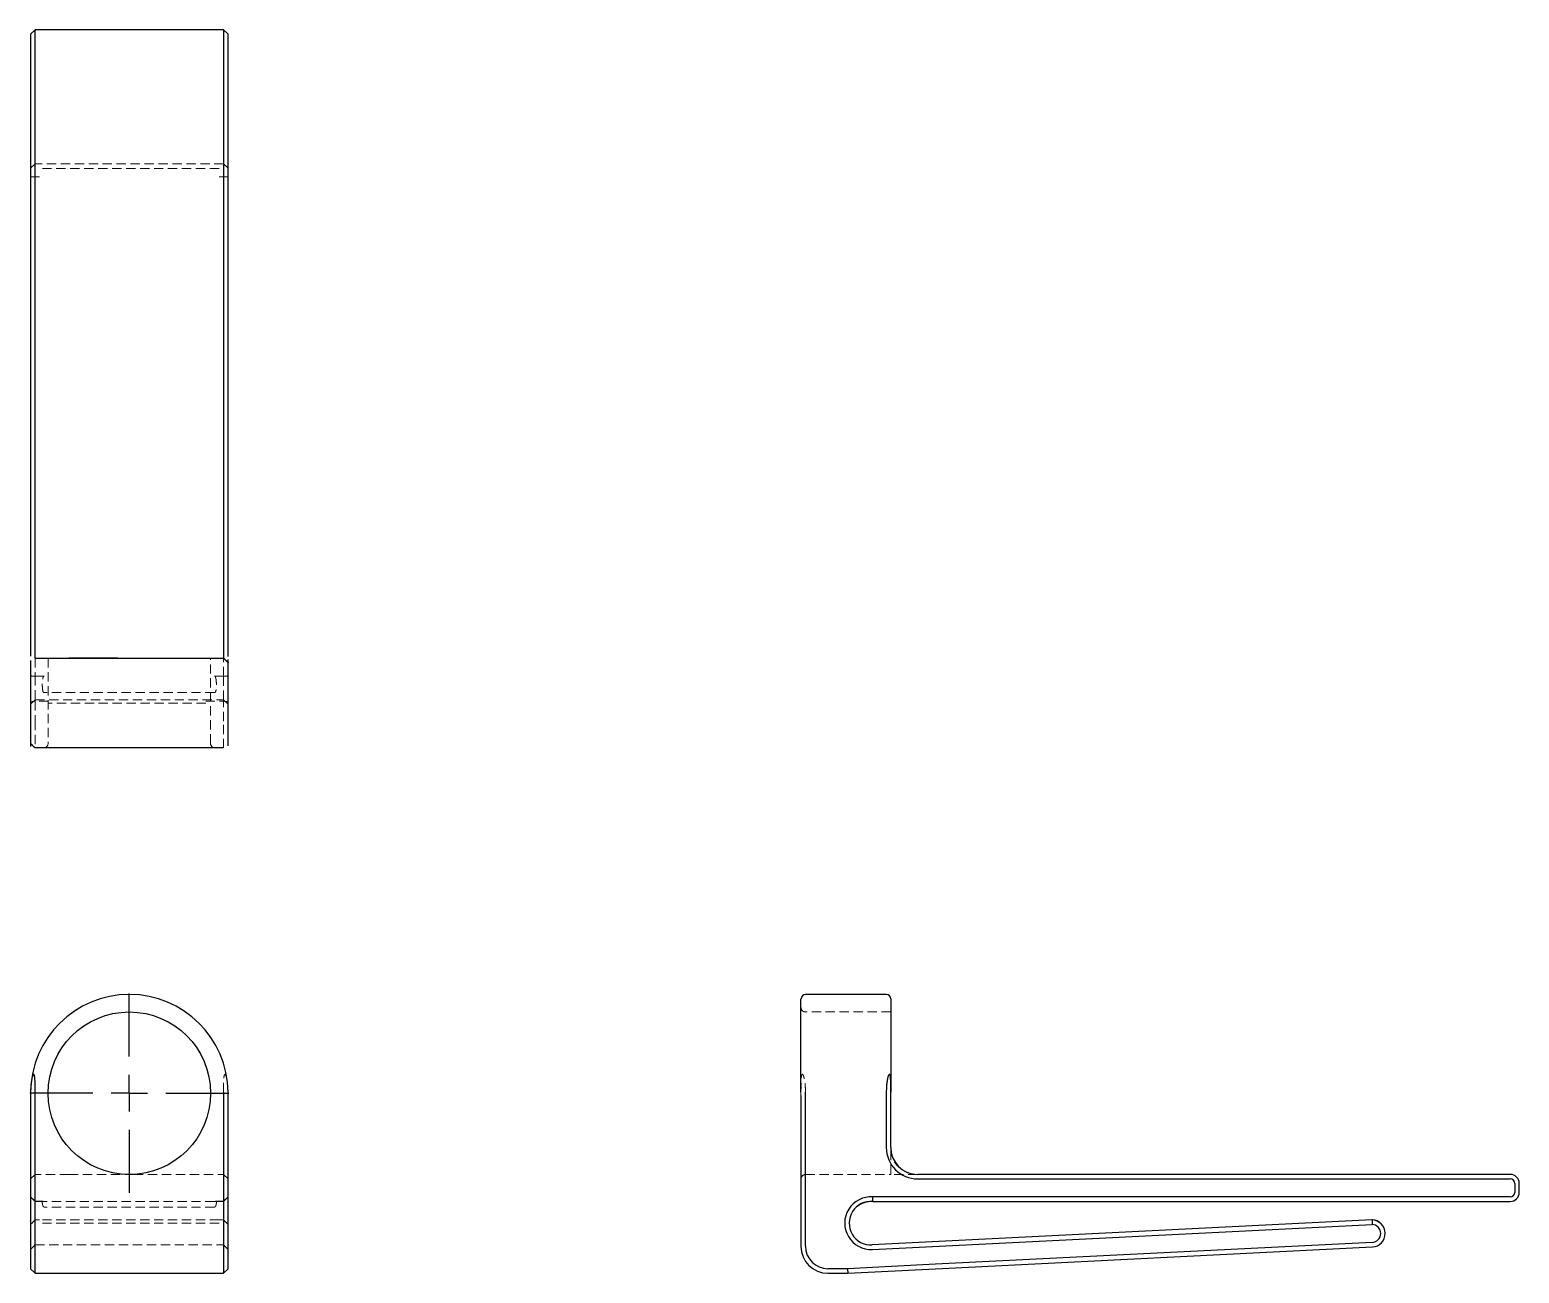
# Model space of a CAD drawing. Header units: millimetres. Extents: x 70 to 273, y 38 to 208.
import ezdxf

# ---------------------------------------------------------------- set-up
doc = ezdxf.new("R2010")
doc.units = ezdxf.units.MM
doc.linetypes.add('HIDDEN', pattern=[1.905, 1.27, -0.635])
doc.layers.add('10', color=7, linetype='Continuous')

# ---------------------------------------------------------------- blocks, each defined once
blk = doc.blocks.new('SW_CENTERMARKSYMBOL_0')
at = {"layer": '10', "color": 0}
for p, q in [((0, 5), (0, 13.59)), ((0, 0), (0, 2.5)), ((-5, 0), (-13.59, 0)), ((0, 0), (-2.5, 0)), ((0, 0), (0, -2.5)), ((0, 0), (2.5, 0)), ((5, 0), (13.59, 0)), ((0, -5), (0, -13.59))]:
    blk.add_line(p, q, dxfattribs=at)

msp = doc.modelspace()

# ---------------------------------------------------------------- linework, layer by layer
at = {"color": 7, "linetype": 'Continuous', "lineweight": 25}
for p, q in [((69.85, 207.39), (70.46, 208)), ((69.85, 207.39), (69.85, 206.77)), ((96.19, 208), (70.46, 208)), ((70.46, 206.77), (70.46, 208)), ((96.19, 208), (96.19, 206.77)), ((96.19, 208), (96.8, 207.39)), ((96.8, 206.77), (96.8, 207.39)), ((69.85, 206.77), (69.85, 125.91)), ((70.46, 125.91), (70.46, 206.77)), ((96.19, 206.77), (96.19, 125.91)), ((96.8, 125.91), (96.8, 206.77)), ((69.85, 125.91), (69.85, 122.51)), ((70.46, 122.24), (70.46, 125.91)), ((96.19, 125.91), (96.19, 122.24)), ((96.8, 122.47), (96.8, 125.91)), ((70.46, 122.24), (96.19, 122.24)), ((96.8, 110.29), (96.8, 122.06)), ((69.85, 121.93), (69.85, 110.16)), ((96.19, 109.98), (70.46, 109.98)), ((174.98, 63), (174.98, 75.73)), ((186.62, 76.34), (175.6, 76.34)), ((187.24, 75.73), (187.24, 63.01)), ((69.85, 63.01), (69.85, 41.97)), ((70.46, 41.97), (70.46, 63.01)), ((96.19, 63), (96.19, 41.97)), ((96.8, 41.97), (96.8, 63)), ((174.98, 62.56), (174.98, 41.97)), ((175.6, 41.97), (175.6, 63)), ((186.62, 63.01), (186.62, 55.45)), ((187.24, 55.45), (187.24, 63.01)), ((271.77, 51.77), (190.91, 51.77)), ((190.91, 51.16), (271.77, 51.16)), ((272.39, 50.55), (272.39, 49.32)), ((273, 49.32), (273, 50.55)), ((184.79, 48.1), (271.77, 48.1)), ((271.77, 48.71), (184.81, 48.71)), ((252.91, 45.56), (184.69, 42.15)), ((184.72, 41.54), (252.92, 44.95)), ((69.85, 41.97), (69.85, 38.91)), ((70.46, 38.3), (70.46, 41.97)), ((96.19, 41.97), (96.19, 38.3)), ((96.8, 38.91), (96.8, 41.97)), ((252.94, 42.5), (193.33, 39.52)), ((193.36, 38.91), (252.97, 41.89)), ((70.46, 38.3), (69.85, 38.91)), ((96.19, 38.3), (96.8, 38.91)), ((181.34, 38.91), (178.66, 38.91)), ((193.33, 39.52), (181.34, 38.91)), ((181.34, 38.91), (181.36, 38.3)), ((181.36, 38.3), (193.36, 38.91)), ((70.46, 38.3), (96.19, 38.3)), ((178.66, 38.3), (181.36, 38.3))]:
    msp.add_line(p, q, dxfattribs=at)
at = {"color": 7, "linetype": 'HIDDEN', "lineweight": 18}
for p, q in [((70.46, 189.71), (69.85, 189.1)), ((96.19, 189.71), (70.46, 189.71)), ((95.58, 189.09), (71.07, 189.09)), ((96.8, 189.1), (96.19, 189.71)), ((71.07, 187.91), (70.46, 187.91)), ((95.58, 187.91), (96.19, 187.91)), ((70.46, 122.24), (70.46, 119.79)), ((72.24, 122.24), (72.24, 110.6)), ((91.42, 122.24), (91.55, 122.24)), ((94.41, 110.6), (94.41, 122.24)), ((96.19, 119.79), (96.19, 122.24)), ((70.46, 119.79), (70.46, 116.56)), ((71.68, 119.79), (70.46, 119.79)), ((94.96, 119.79), (96.19, 119.79)), ((96.19, 116.56), (96.19, 119.79)), ((69.85, 115.95), (70.46, 116.56)), ((70.46, 116.36), (69.85, 116.34)), ((70.46, 116.56), (70.46, 116.36)), ((70.46, 116.56), (96.19, 116.56)), ((72.3, 116.36), (70.46, 116.36)), ((70.46, 116.36), (70.46, 113.66)), ((94.96, 117.53), (71.68, 117.53)), ((93.74, 116.11), (72.3, 116.11)), ((93.74, 116.36), (96.19, 116.36)), ((96.19, 116.36), (96.19, 116.56)), ((96.19, 116.56), (96.8, 115.95)), ((96.19, 113.66), (96.19, 116.36)), ((96.8, 116.34), (96.19, 116.36)), ((70.46, 113.66), (70.46, 109.98)), ((96.19, 109.98), (96.19, 113.66)), ((187.24, 73.95), (175.6, 73.95)), ((174.98, 63), (174.98, 62.56)), ((187.24, 55.21), (187.24, 55.43)), ((69.85, 51.16), (70.46, 51.77)), ((75.09, 51.77), (70.46, 51.77)), ((83.85, 51.77), (82.76, 51.77)), ((91.58, 51.77), (96.19, 51.77)), ((96.19, 51.77), (96.8, 51.16)), ((175.6, 51.77), (187.25, 51.77)), ((187.25, 51.77), (187.25, 51.77)), ((70.46, 48.11), (69.85, 48.72)), ((71.54, 48.11), (70.46, 48.11)), ((71.68, 48.1), (70.46, 48.1)), ((94.96, 48.1), (71.68, 48.1)), ((94.96, 47.32), (71.68, 47.32)), ((94.96, 48.1), (96.19, 48.1)), ((96.19, 48.11), (95.1, 48.11)), ((96.8, 48.72), (96.19, 48.11)), ((71.07, 45.56), (70.46, 45.56)), ((95.58, 45.57), (71.07, 45.57)), ((95.58, 45.11), (71.07, 45.11)), ((95.58, 45.56), (96.19, 45.56)), ((69.85, 41.54), (70.46, 42.15)), ((70.46, 42.15), (96.19, 42.15)), ((96.19, 42.15), (96.8, 41.54))]:
    msp.add_line(p, q, dxfattribs=at)
at = {"color": 7, "linetype": 'Continuous', "lineweight": 25}
msp.add_circle((83.32, 62.86), 11.09, dxfattribs=at)
at = {"color": 7, "linetype": 'HIDDEN', "lineweight": 18}
for centre, start, end in [((71.62, 110.6), 270, 0), ((95.02, 110.6), 180, 270), ((175.6, 74.56), 180, 270), ((175.6, 51.16), 90, 180)]:
    msp.add_arc(centre, 0.613, start, end, dxfattribs=at)
at = {"color": 7, "linetype": 'Continuous', "lineweight": 25}
for centre, radius, start, end in [((83.32, 62.86), 13.48, 0.608, 179.3884), ((175.6, 75.73), 0.613, 90, 180), ((186.62, 75.73), 0.613, 0, 90), ((190.91, 55.45), 4.29, 180, 270), ((190.91, 55.45), 3.68, 180, 270), ((271.77, 50.55), 1.23, 0, 90), ((271.77, 50.55), 0.613, 0, 90), ((271.77, 49.32), 0.613, 270, 0), ((271.77, 49.32), 1.23, 270, 0), ((184.54, 45.13), 3.59, 85.7542, 272.8624), ((184.54, 45.13), 2.98, 85.338, 272.8624), ((184.79, 44.42), 3.68, 90, 127.9126), ((252.87, 43.72), 1.84, 272.8624, 88.8139), ((252.87, 43.72), 1.23, 272.8624, 87.9035), ((178.66, 41.97), 3.68, 180, 270), ((178.66, 41.97), 3.06, 180, 270)]:
    msp.add_arc(centre, radius, start, end, dxfattribs=at)
at = {"color": 7, "linetype": 'HIDDEN', "lineweight": 18}
for points in [[(69.85, 187.92), (70.05, 187.92), (70.26, 187.91), (70.46, 187.91)], [(96.19, 187.91), (96.39, 187.91), (96.6, 187.92), (96.8, 187.92)], [(69.85, 119.81), (70.05, 119.8), (70.26, 119.79), (70.46, 119.79)], [(96.19, 119.79), (96.39, 119.79), (96.6, 119.8), (96.8, 119.81)], [(69.85, 48.71), (70.05, 48.51), (70.26, 48.3), (70.46, 48.1)], [(96.19, 48.1), (96.39, 48.3), (96.6, 48.51), (96.8, 48.71)], [(69.85, 44.95), (70.05, 45.15), (70.26, 45.36), (70.46, 45.56)], [(96.19, 45.56), (96.39, 45.36), (96.6, 45.15), (96.8, 44.95)]]:
    msp.add_open_spline(points, degree=3, dxfattribs=at)
at = {"color": 7, "linetype": 'Continuous', "lineweight": 25}
for points, knots in [([(81.7, 122.25), (81.07, 122.25), (80.44, 122.25), (79.23, 122.24), (78.65, 122.24), (77.81, 122.24), (77.53, 122.24), (77, 122.24), (76.73, 122.24), (75.98, 122.24), (75.51, 122.24), (75.08, 122.24)], [0, 0, 0, 0, 0.25, 0.25, 0.5, 0.5, 0.625, 0.625, 0.75, 0.75, 1, 1, 1, 1]), ([(81.7, 122.25), (81.86, 122.25), (82.02, 122.25), (82.34, 122.26), (82.5, 122.26), (82.65, 122.26)], [0, 0, 0, 0, 0.5, 0.5, 1, 1, 1, 1]), ([(96.19, 122.24), (96.19, 122.24), (96.19, 122.24), (96.19, 122.23), (96.2, 122.23), (96.21, 122.22), (96.22, 122.21), (96.23, 122.19), (96.25, 122.17), (96.28, 122.15), (96.3, 122.12), (96.34, 122.09), (96.38, 122.04), (96.43, 121.99), (96.48, 121.94), (96.53, 121.9), (96.57, 121.85), (96.62, 121.8), (96.67, 121.75), (96.73, 121.69), (96.78, 121.64), (96.79, 121.63), (96.8, 121.62)], [0, 0, 0, 0, 0.1560701, 0.2517014, 0.2989462, 0.3399649, 0.3747885, 0.4076011, 0.4346192, 0.4560556, 0.472343, 0.4844781, 0.4947477, 0.5091743, 0.5292799, 0.5569114, 0.5863751, 0.6207549, 0.6796244, 0.7443499, 0.8663712, 1, 1, 1, 1]), ([(70.46, 109.98), (70.46, 109.98), (70.46, 109.99), (70.46, 109.99), (70.45, 110), (70.44, 110), (70.43, 110.02), (70.41, 110.03), (70.39, 110.05), (70.37, 110.07), (70.34, 110.1), (70.31, 110.13), (70.26, 110.18), (70.21, 110.23), (70.16, 110.28), (70.12, 110.33), (70.07, 110.37), (70.02, 110.42), (69.97, 110.47), (69.91, 110.53), (69.86, 110.58), (69.85, 110.59), (69.85, 110.6)], [0, 0, 0, 0, 0.15607, 0.251701, 0.298946, 0.339965, 0.374788, 0.407601, 0.434619, 0.456056, 0.472343, 0.484478, 0.494748, 0.509174, 0.52928, 0.556911, 0.586375, 0.620755, 0.679624, 0.74435, 0.866371, 1, 1, 1, 1]), ([(70.46, 63.01), (70.46, 63.27), (70.46, 63.7), (70.46, 64.21), (70.45, 64.52), (70.44, 64.73), (70.43, 64.91), (70.41, 65.07), (70.39, 65.21), (70.37, 65.31), (70.34, 65.39), (70.31, 65.44), (70.26, 65.45), (70.21, 65.42), (70.16, 65.34), (70.12, 65.22), (70.07, 65.08), (70.02, 64.88), (69.97, 64.62), (69.91, 64.21), (69.86, 63.67), (69.85, 63.24), (69.85, 63.01)], [0, 0, 0, 0, 0.15607, 0.251701, 0.298946, 0.339965, 0.374788, 0.407601, 0.434619, 0.456056, 0.472343, 0.484478, 0.494748, 0.509174, 0.52928, 0.556911, 0.586375, 0.620755, 0.679624, 0.74435, 0.866371, 1, 1, 1, 1]), ([(187.24, 63.01), (187.24, 63.27), (187.24, 63.7), (187.23, 64.21), (187.23, 64.52), (187.22, 64.73), (187.21, 64.91), (187.19, 65.07), (187.17, 65.21), (187.15, 65.31), (187.12, 65.39), (187.09, 65.44), (187.04, 65.45), (186.99, 65.42), (186.94, 65.34), (186.9, 65.22), (186.85, 65.08), (186.8, 64.88), (186.75, 64.62), (186.69, 64.21), (186.64, 63.67), (186.63, 63.24), (186.62, 63.01)], [0, 0, 0, 0, 0.1560701, 0.2517014, 0.2989462, 0.3399649, 0.3747885, 0.4076011, 0.4346192, 0.4560556, 0.472343, 0.4844781, 0.4947477, 0.5091743, 0.5292799, 0.5569114, 0.5863751, 0.6207549, 0.6796244, 0.7443499, 0.8663712, 1, 1, 1, 1])]:
    msp.add_open_spline(points, degree=3, knots=knots, dxfattribs=at)
at = {"color": 7, "linetype": 'HIDDEN', "lineweight": 18}
for points, knots in [([(71.68, 117.53), (71.68, 117.53), (71.66, 117.53), (71.64, 117.54), (71.63, 117.55), (71.61, 117.57), (71.59, 117.59), (71.57, 117.62), (71.55, 117.67), (71.53, 117.73), (71.51, 117.82), (71.47, 117.98), (71.45, 118.25), (71.44, 118.56), (71.45, 118.82), (71.46, 119.02), (71.48, 119.21), (71.5, 119.38), (71.53, 119.53), (71.57, 119.64), (71.6, 119.71), (71.62, 119.75), (71.65, 119.78), (71.67, 119.78), (71.68, 119.79)], [0, 0, 0, 0, 0.007502, 0.015789, 0.02556, 0.037256, 0.051136, 0.067359, 0.086026, 0.122411, 0.164374, 0.212077, 0.358829, 0.521362, 0.600186, 0.676425, 0.753879, 0.823572, 0.883617, 0.9317, 0.955625, 0.9743, 0.988515, 1, 1, 1, 1]), ([(94.96, 119.79), (94.97, 119.79), (94.98, 119.78), (95, 119.77), (95.02, 119.75), (95.04, 119.73), (95.06, 119.7), (95.07, 119.66), (95.09, 119.6), (95.12, 119.52), (95.14, 119.42), (95.17, 119.22), (95.2, 118.91), (95.21, 118.59), (95.2, 118.34), (95.19, 118.16), (95.17, 117.99), (95.15, 117.84), (95.12, 117.72), (95.08, 117.64), (95.05, 117.58), (95.02, 117.55), (94.99, 117.53), (94.97, 117.53), (94.96, 117.53)], [0, 0, 0, 0, 0.007502, 0.015789, 0.02556, 0.037256, 0.051136, 0.067359, 0.086026, 0.122411, 0.164374, 0.212077, 0.358829, 0.521362, 0.600186, 0.676425, 0.753879, 0.823572, 0.883617, 0.9317, 0.955625, 0.9743, 0.988515, 1, 1, 1, 1]), ([(96.19, 63.01), (96.19, 63.12), (96.19, 63.34), (96.19, 63.65), (96.19, 63.91), (96.19, 64.12), (96.19, 64.3), (96.2, 64.47), (96.2, 64.63), (96.21, 64.78), (96.22, 64.95), (96.24, 65.13), (96.27, 65.29), (96.3, 65.38), (96.32, 65.42), (96.34, 65.44), (96.36, 65.45), (96.38, 65.45), (96.4, 65.44), (96.42, 65.42), (96.45, 65.38), (96.49, 65.31), (96.56, 65.14), (96.6, 64.97), (96.63, 64.84)], [0, 0, 0, 0, 0.109483, 0.203771, 0.282864, 0.346765, 0.395474, 0.452066, 0.50315, 0.548743, 0.58887, 0.662757, 0.716499, 0.736407, 0.75233, 0.76538, 0.771442, 0.777566, 0.785478, 0.794129, 0.81493, 0.841797, 0.875539, 1, 1, 1, 1]), ([(174.98, 63.01), (174.98, 63.27), (174.99, 63.7), (174.99, 64.21), (175, 64.52), (175, 64.73), (175.02, 64.91), (175.03, 65.07), (175.05, 65.21), (175.07, 65.31), (175.1, 65.39), (175.13, 65.44), (175.18, 65.45), (175.23, 65.42), (175.28, 65.34), (175.33, 65.22), (175.37, 65.08), (175.42, 64.88), (175.47, 64.62), (175.53, 64.21), (175.58, 63.67), (175.59, 63.24), (175.6, 63.01)], [0, 0, 0, 0, 0.15607, 0.251701, 0.298946, 0.339965, 0.374788, 0.407601, 0.434619, 0.456056, 0.472343, 0.484478, 0.494748, 0.509174, 0.52928, 0.556911, 0.586375, 0.620755, 0.679624, 0.74435, 0.866371, 1, 1, 1, 1]), ([(187.43, 54.2), (187.4, 54.3), (187.28, 54.62), (187.25, 54.97), (187.23, 55.21)], [0, 0, 0, 0, 0.288713, 1, 1, 1, 1]), ([(187.25, 51.89), (187.25, 51.99), (187.25, 52.14), (187.24, 52.54), (187.24, 52.79), (187.24, 53.24), (187.24, 53.4), (187.24, 53.75), (187.24, 53.94), (187.24, 54.53), (187.24, 54.96), (187.24, 55.44)], [0, 0, 0, 0, 0.25, 0.25, 0.5, 0.5, 0.625, 0.625, 0.75, 0.75, 1, 1, 1, 1]), ([(187.25, 51.8), (187.24, 51.83), (187.24, 51.89), (187.24, 52.14), (187.23, 52.63), (187.23, 53.46), (187.23, 54.23), (187.24, 54.71), (187.24, 54.86)], [0, 0, 0, 0, 0.120432, 0.241711, 0.483129, 0.731548, 0.918193, 1, 1, 1, 1]), ([(190.31, 51.82), (190.21, 51.84), (190, 51.88), (189.61, 52), (189.16, 52.18), (188.69, 52.47), (188.35, 52.75), (188.13, 52.98), (188.01, 53.09), (187.94, 53.18), (187.84, 53.31), (187.69, 53.56), (187.54, 53.85), (187.47, 54.06), (187.45, 54.13)], [0, 0, 0, 0, 0.107915, 0.201919, 0.35678, 0.484979, 0.595904, 0.677494, 0.709083, 0.728903, 0.755817, 0.833754, 0.946284, 1, 1, 1, 1]), ([(75.09, 51.77), (75.49, 51.77), (76.29, 51.77), (77.46, 51.77), (78.59, 51.77), (79.88, 51.77), (81.15, 51.77), (82.04, 51.77), (82.41, 51.77)], [0, 0, 0, 0, 0.14959, 0.298638, 0.448169, 0.597713, 0.832523, 1, 1, 1, 1]), ([(83.95, 51.77), (84.1, 51.77), (84.24, 51.77), (84.53, 51.77), (84.68, 51.77), (85.11, 51.77), (85.41, 51.77), (86.3, 51.77), (86.9, 51.77), (88.17, 51.77), (88.82, 51.77), (90.18, 51.77), (90.87, 51.77), (91.58, 51.77)], [0, 0, 0, 0, 0.0625, 0.0625, 0.125, 0.125, 0.25, 0.25, 0.5, 0.5, 0.75, 0.75, 1, 1, 1, 1]), ([(187.25, 51.89), (187.25, 51.87), (187.25, 51.85), (187.26, 51.82), (187.26, 51.8), (187.26, 51.79)], [0, 0, 0, 0, 0.5, 0.5, 1, 1, 1, 1]), ([(187.69, 51.77), (187.78, 51.77), (187.88, 51.77), (188.08, 51.77), (188.18, 51.77), (188.47, 51.77), (188.66, 51.77), (189.22, 51.77), (189.57, 51.77), (190.17, 51.77), (190.43, 51.77), (190.8, 51.77), (190.91, 51.77), (190.91, 51.77)], [0, 0, 0, 0, 0.0625, 0.0625, 0.125, 0.125, 0.25, 0.25, 0.5, 0.5, 0.75, 0.75, 1, 1, 1, 1]), ([(71.68, 47.32), (71.68, 47.32), (71.66, 47.32), (71.64, 47.33), (71.63, 47.34), (71.61, 47.36), (71.59, 47.38), (71.57, 47.41), (71.55, 47.44), (71.53, 47.49), (71.51, 47.56), (71.47, 47.67), (71.45, 47.82), (71.44, 47.95), (71.45, 48.02), (71.46, 48.06), (71.48, 48.09), (71.5, 48.11), (71.53, 48.11), (71.57, 48.11), (71.6, 48.1), (71.62, 48.1), (71.65, 48.1), (71.67, 48.1), (71.68, 48.1)], [0, 0, 0, 0, 0.007502, 0.015789, 0.02556, 0.037256, 0.051136, 0.067359, 0.086026, 0.122411, 0.164374, 0.212077, 0.358829, 0.521362, 0.600186, 0.676425, 0.753879, 0.823572, 0.883617, 0.9317, 0.955625, 0.9743, 0.988515, 1, 1, 1, 1]), ([(94.96, 48.1), (94.97, 48.1), (94.98, 48.1), (95, 48.1), (95.02, 48.1), (95.04, 48.1), (95.06, 48.1), (95.07, 48.11), (95.09, 48.11), (95.12, 48.11), (95.14, 48.11), (95.17, 48.09), (95.2, 48.05), (95.21, 47.96), (95.2, 47.86), (95.19, 47.77), (95.17, 47.67), (95.15, 47.58), (95.12, 47.49), (95.08, 47.42), (95.05, 47.37), (95.02, 47.35), (94.99, 47.33), (94.97, 47.32), (94.96, 47.32)], [0, 0, 0, 0, 0.007502, 0.015789, 0.02556, 0.037256, 0.051136, 0.067359, 0.086026, 0.122411, 0.164374, 0.212077, 0.358829, 0.521362, 0.600186, 0.676425, 0.753879, 0.823572, 0.883617, 0.9317, 0.955625, 0.9743, 0.988515, 1, 1, 1, 1]), ([(253.01, 45.57), (253.22, 45.58), (253.42, 45.55), (253.79, 45.39), (253.96, 45.27), (254.09, 45.11)], [0, 0, 0, 0, 0.5, 0.5, 1, 1, 1, 1])]:
    msp.add_open_spline(points, degree=3, knots=knots, dxfattribs=at)
at = {"color": 7, "linetype": 'Continuous', "lineweight": 25}
for points in [[(184.79, 48.1), (184.79, 48.3), (184.8, 48.51), (184.81, 48.71)], [(252.91, 45.56), (252.91, 45.36), (252.92, 45.15), (252.92, 44.95)]]:
    msp.add_open_spline(points, degree=3, dxfattribs=at)

# ---------------------------------------------------------------- block references
at = {"layer": '10'}
msp.add_blockref('SW_CENTERMARKSYMBOL_0', (83.32, 62.86), dxfattribs=at)

doc.saveas('drawing.dxf')
